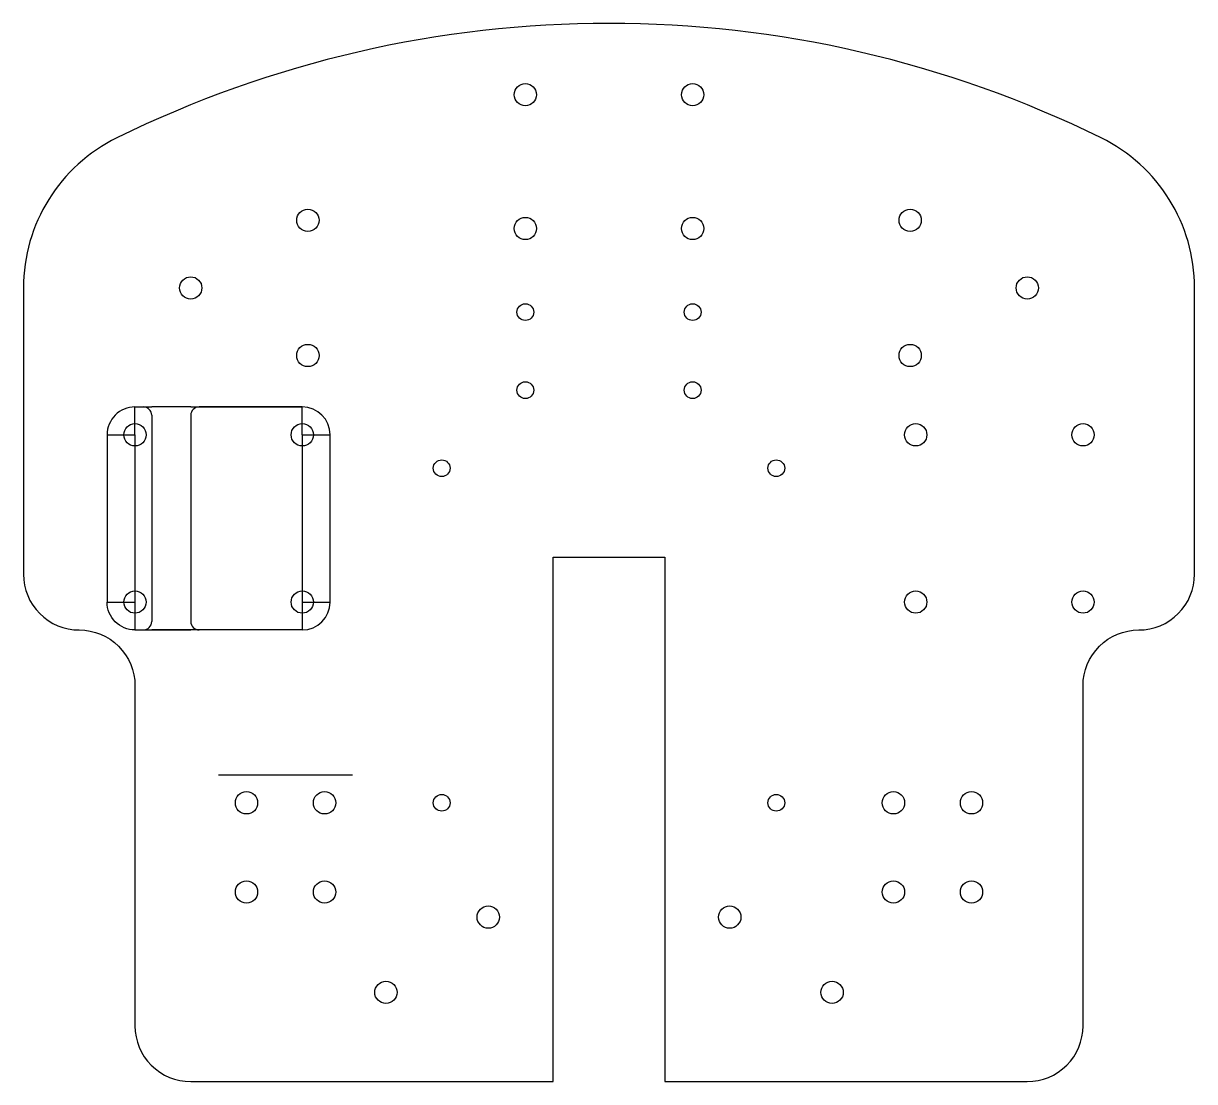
# Model space of a CAD drawing. Header units: millimetres. Extents: x -105 to 105, y -80 to 110.
import ezdxf

# ---------------------------------------------------------------- set-up
doc = ezdxf.new("R2010")
doc.units = ezdxf.units.MM
doc.layers.get('0').update_dxf_attribs({"linetype": 'CONTINUOUS'})

msp = doc.modelspace()

# ---------------------------------------------------------------- linework, layer by layer
for p, q in [((-85, 41), (-83.5, 41)), ((-83.5, 41), (-82, 41)), ((-75, 41), (-82, 41)), ((-75, 41), (-55, 41)), ((-55, 41), (-73.5, 41)), ((-55, 36), (-55, 41)), ((-82, 39.5), (-82, 2.5)), ((-75, 39.5), (-75, 2.5)), ((-90, 36), (-90, 6)), ((-85, 36), (-85, 6)), ((-55, 36), (-50, 36)), ((-55, 36), (-55, 6)), ((-50, 6), (-50, 36)), ((-55, 6), (-50, 6)), ((-55, 6), (-55, 1)), ((-85, 1), (-83.5, 1)), ((-83.5, 1), (-82, 1)), ((-75, 1), (-82, 1)), ((-82, 1), (-75, 1)), ((-73.5, 1), (-75, 1)), ((-55, 1), (-73.5, 1)), ((-70, -25), (-46, -25))]:
    msp.add_line(p, q)
for points in [[(-10, -80), (-10, 14.06), (10, 14.06), (10, -80), (75, -80, 0.414214), (85, -70), (85, -9, -0.414214), (95, 1, 0.414214), (105, 11), (105, 62.34, 0.2859), (88.24, 89.26, 0.232514), (-88.24, 89.26, 0.2859), (-105, 62.34), (-105, 11, 0.414214), (-95, 1, -0.414214), (-85, -9), (-85, -70, 0.414214), (-75, -80)], [(-85, 36), (-85, 41, 0.414214), (-90, 36)], [(-85, 6), (-85, 1, -0.414214), (-90, 6)]]:
    msp.add_lwpolyline(points, format="xyb", close=True)
for centre, radius in [((-15, 97), 2), ((15, 97), 2), ((-54, 74.47), 2), ((54, 74.47), 2), ((-15, 73), 2), ((15, 73), 2), ((-75, 62.34), 2), ((75, 62.34), 2), ((-15, 58), 1.5), ((15, 58), 1.5), ((-54, 50.22), 2), ((54, 50.22), 2), ((-15, 44), 1.5), ((15, 44), 1.5), ((-85, 36), 2), ((-55, 36), 2), ((55, 36), 2), ((85, 36), 2), ((-30, 30), 1.5), ((30, 30), 1.5), ((-85, 6), 2), ((-55, 6), 2), ((55, 6), 2), ((85, 6), 2), ((-65, -30), 2), ((-51, -30), 2), ((-30, -30), 1.5), ((30, -30), 1.5), ((51, -30), 2), ((65, -30), 2), ((-65, -46), 2), ((-51, -46), 2), ((51, -46), 2), ((65, -46), 2), ((-21.65, -50.5), 2), ((21.65, -50.5), 2), ((-40, -64), 2), ((40, -64), 2)]:
    msp.add_circle(centre, radius)
for centre, radius, start, end in [((-83.5, 39.5), 1.5, 0, 90), ((-73.5, 39.5), 1.5, 90, 180), ((-55, 36), 5, 0, 90), ((-55, 6), 5, -90, 0), ((-83.5, 2.5), 1.5, 270, 360), ((-73.5, 2.5), 1.5, 180, 270)]:
    msp.add_arc(centre, radius, start, end)

doc.saveas('drawing.dxf')
